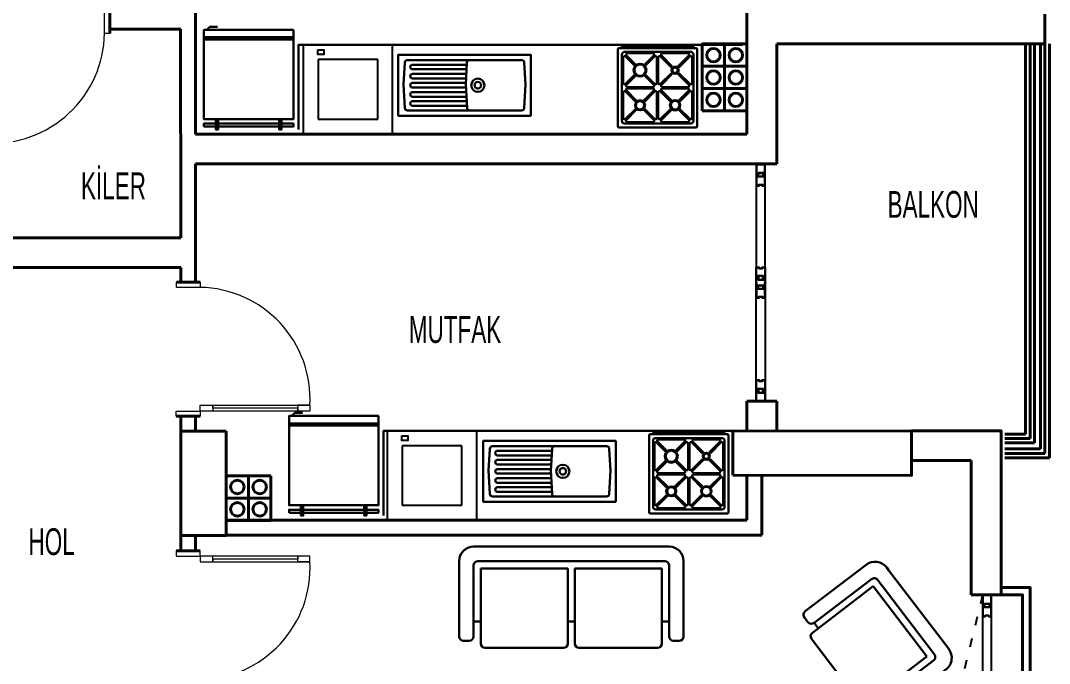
# Model space of a CAD drawing. Header units: millimetres. Extents: x 43 to 2108, y 36 to 2056.
# Drawn here: x 1417 to 2108, y 620 to 1052 of the extents above; entities that cross this region are included whole.
import ezdxf

# ---------------------------------------------------------------- set-up
doc = ezdxf.new("R2010")
doc.units = ezdxf.units.MM
doc.linetypes.add('ACAD_ISO03W100', pattern=[30, 12, -18])
doc.layers.add('14_ISLAK_MEKAN_TEFRİŞ', color=134, linetype='Continuous')
for name, color, linetype, lineweight in [('duvar_40', 45, 'Continuous', 40), ('PENC_25', 74, 'Continuous', 25), ('TEF', 145, 'Continuous', 30), ('yazı', 253, 'Continuous', 20)]:
    doc.layers.add(name, color=color, linetype=linetype, lineweight=lineweight)
doc.styles.add('ARIAL', font='Arial')

# ---------------------------------------------------------------- blocks, each defined once
blk = doc.blocks.new('b6')
at = {"layer": 'duvar_40', "linetype": 'ByBlock'}
for p, q in [((1924.963781, 955.727218), (1904.963781, 955.727218)), ((1904.963781, 796.263095), (1924.963781, 796.263095))]:
    blk.add_line(p, q, dxfattribs=at)
at = {"layer": 'PENC_25'}
for p, q in [((1911.201429, 941.018546), (1911.201429, 876.093422)), ((1917.201433, 876.093422), (1917.201433, 941.018546)), ((1911.201429, 810.632421), (1911.201429, 876.093422)), ((1917.201433, 876.093422), (1917.201433, 810.632421))]:
    blk.add_line(p, q, dxfattribs=at)
at = {"layer": 'PENC_25', "flags": 128}
for points in [[(1917.201433, 955.557545), (1917.201433, 955.557545), (1911.201429, 955.557545), (1911.201429, 955.557545)], [(1911.201429, 955.557545), (1911.201429, 947.532762), (1912.701431, 947.532762), (1912.701431, 949.532763), (1917.201433, 949.532763), (1917.201433, 955.557545), (1914.201431, 955.557545)], [(1917.201433, 941.018546), (1917.201433, 949.232763), (1915.701431, 949.232763), (1915.701431, 947.232762), (1911.201429, 947.232762), (1911.201429, 941.018546), (1913.201431, 941.018546), (1913.201431, 941.718546), (1915.201431, 941.718546), (1915.201431, 941.018546)], [(1917.001433, 941.218546), (1917.001433, 949.032763), (1915.901431, 949.032763), (1915.901431, 947.032762), (1911.401429, 947.032762), (1911.401429, 941.218546), (1913.001431, 941.218546), (1913.001431, 941.918546), (1915.401431, 941.918546), (1915.401431, 941.218546)], [(1917.201433, 886.393426), (1917.201433, 878.393423), (1915.701431, 878.393423), (1915.701431, 880.393424), (1911.201429, 880.393424), (1911.201429, 886.393426), (1913.201431, 886.393426), (1913.201431, 885.693426), (1915.201431, 885.693426), (1915.201431, 886.393426)], [(1917.001433, 886.193426), (1917.001433, 878.593423), (1915.901431, 878.593423), (1915.901431, 880.593424), (1911.401429, 880.593424), (1911.401429, 886.193426), (1913.001431, 886.193426), (1913.001431, 885.493426), (1915.401431, 885.493426), (1915.401431, 886.193426)], [(1917.201433, 865.793418), (1917.201433, 873.793421), (1915.701431, 873.793421), (1915.701431, 871.79342), (1911.201429, 871.79342), (1911.201429, 865.793418), (1913.201431, 865.793418), (1913.201431, 866.493418), (1915.201431, 866.493418), (1915.201431, 865.793418)], [(1917.001433, 865.993418), (1917.001433, 873.593421), (1915.901431, 873.593421), (1915.901431, 871.59342), (1911.401429, 871.59342), (1911.401429, 865.993418), (1913.001431, 865.993418), (1913.001431, 866.693418), (1915.401431, 866.693418), (1915.401431, 865.993418)], [(1917.201433, 810.632421), (1917.201433, 802.418204), (1915.701431, 802.418204), (1915.701431, 804.418205), (1911.201429, 804.418205), (1911.201429, 810.632421), (1913.201431, 810.632421), (1913.201431, 809.932421), (1915.201431, 809.932421), (1915.201431, 810.632421)], [(1917.001433, 810.432421), (1917.001433, 802.618204), (1915.901431, 802.618204), (1915.901431, 804.618205), (1911.401429, 804.618205), (1911.401429, 810.432421), (1913.001431, 810.432421), (1913.001431, 809.732421), (1915.401431, 809.732421), (1915.401431, 810.432421)], [(1911.201429, 796.093422), (1911.201429, 804.118205), (1912.701431, 804.118205), (1912.701431, 802.118204), (1917.201433, 802.118204), (1917.201433, 796.093422), (1914.201431, 796.093422)], [(1911.401429, 796.518202), (1911.401429, 803.918205), (1912.501431, 803.918205), (1912.501431, 801.918204), (1917.001433, 801.918204), (1917.001433, 796.518202), (1915.401431, 796.518202), (1913.001431, 796.518202)], [(1917.201433, 796.093422), (1917.201433, 796.093422), (1911.201429, 796.093422), (1911.201429, 796.093422)]]:
    blk.add_lwpolyline(points, close=True, dxfattribs=at)
for points in [[(1917.001433, 949.732763), (1917.001433, 955.132765), (1915.401431, 955.132765), (1913.001431, 955.132765), (1911.401429, 955.132765), (1911.401429, 947.732762), (1912.501431, 947.732762), (1912.501431, 949.732763)], [(1917.001433, 949.732763), (1912.501431, 949.732763)], [(1911.201429, 876.093422), (1911.201429, 880.093424), (1912.701431, 880.093424), (1912.701431, 878.093423), (1917.201433, 878.093423), (1917.201433, 876.093422)], [(1911.401429, 876.093422), (1911.401429, 879.893424), (1912.501431, 879.893424), (1912.501431, 877.893423), (1917.001433, 877.893423), (1917.001433, 876.093422)], [(1911.201429, 876.093422), (1911.201429, 872.09342), (1912.701431, 872.09342), (1912.701431, 874.093421), (1917.201433, 874.093421), (1917.201433, 876.093422)], [(1911.401429, 876.093422), (1911.401429, 872.29342), (1912.501431, 872.29342), (1912.501431, 874.293421), (1917.001433, 874.293421), (1917.001433, 876.093422)]]:
    blk.add_lwpolyline(points, dxfattribs=at)
blk = doc.blocks.new('b7')
at = {"layer": 'duvar_40', "linetype": 'ByBlock'}
for p, q in [((2055.452816, 666.277561), (2075.452816, 666.277561)), ((2055.452816, 456.277561), (2075.452816, 456.277561))]:
    blk.add_line(p, q, dxfattribs=at)
at = {"layer": 'duvar_40', "linetype": 'ByBlock', "flags": 128}
for points in [[(2074.941593, 671.277561), (2094.941593, 671.277561), (2094.941593, 451.277561), (2074.941593, 451.277561)], [(2074.941593, 666.277561), (2089.941593, 666.277561), (2089.941593, 456.277561), (2074.941593, 456.277561)]]:
    blk.add_lwpolyline(points, dxfattribs=at)
at = {"layer": 'PENC_25', "linetype": 'ACAD_ISO03W100', "ltscale": 0.5}
for p, q in [((2063.082042, 666.107915), (2038.766856, 567.695697)), ((2038.766856, 567.695697), (2063.082042, 558.107916)), ((2038.766856, 544.520133), (2063.082042, 554.107914)), ((2063.082042, 456.107915), (2038.766856, 544.520133))]:
    blk.add_line(p, q, dxfattribs=at)
at = {"layer": 'PENC_25'}
for p, q in [((2069.082034, 666.277573), (2063.082031, 666.277573)), ((2063.082031, 666.277573), (2063.082031, 666.277573)), ((2063.082031, 666.277573), (2069.082034, 666.277573)), ((2063.082031, 666.277573), (2063.082031, 658.25279)), ((2066.082032, 666.277573), (2063.082031, 666.277573)), ((2063.282031, 665.852793), (2063.282031, 658.45279)), ((2064.882032, 665.852793), (2063.282031, 665.852793)), ((2067.282032, 665.852793), (2064.882032, 665.852793)), ((2064.882032, 665.852793), (2064.882032, 665.852793)), ((2069.082034, 666.277573), (2066.082032, 666.277573)), ((2066.082032, 666.277573), (2066.082032, 666.277573)), ((2066.082032, 666.277573), (2066.082032, 666.277573)), ((2066.082032, 666.277573), (2066.082032, 666.277573)), ((2068.882034, 665.852793), (2067.282032, 665.852793)), ((2067.282032, 665.852793), (2067.282032, 665.852793)), ((2068.882034, 660.452791), (2068.882034, 665.852793)), ((2069.082034, 666.277573), (2069.082034, 666.277573)), ((2069.082034, 660.252791), (2069.082034, 666.277573)), ((2063.082031, 658.25279), (2064.582032, 658.25279)), ((2067.582032, 657.95279), (2063.082031, 657.95279)), ((2063.082031, 657.95279), (2063.082031, 651.738573)), ((2063.282031, 658.45279), (2064.382032, 658.45279)), ((2067.782032, 657.75279), (2063.282031, 657.75279)), ((2063.282031, 657.75279), (2063.282031, 651.938573)), ((2064.382032, 658.45279), (2064.382032, 660.452791)), ((2064.382032, 660.452791), (2068.882034, 660.452791)), ((2064.582032, 658.25279), (2064.582032, 660.252791)), ((2064.582032, 660.252791), (2069.082034, 660.252791)), ((2069.082034, 659.952791), (2067.582032, 659.952791)), ((2067.582032, 659.952791), (2067.582032, 657.95279)), ((2068.882034, 659.752791), (2067.782032, 659.752791)), ((2067.782032, 659.752791), (2067.782032, 657.75279)), ((2068.882034, 651.938573), (2068.882034, 659.752791)), ((2069.082034, 651.738573), (2069.082034, 659.952791)), ((2063.082031, 651.738573), (2065.082032, 651.738573)), ((2063.082031, 651.738573), (2063.082031, 556.277573)), ((2063.282031, 651.938573), (2064.882032, 651.938573)), ((2064.882032, 651.938573), (2064.882032, 652.638573)), ((2064.882032, 652.638573), (2067.282032, 652.638573)), ((2065.082032, 651.738573), (2065.082032, 652.438573)), ((2065.082032, 652.438573), (2067.082032, 652.438573)), ((2067.082032, 652.438573), (2067.082032, 651.738573)), ((2067.082032, 651.738573), (2069.082034, 651.738573)), ((2067.282032, 652.638573), (2067.282032, 651.938573)), ((2067.282032, 651.938573), (2068.882034, 651.938573)), ((2069.082034, 556.277573), (2069.082034, 651.738573)), ((2063.082031, 560.577574), (2063.082031, 566.577577)), ((2063.082031, 566.577577), (2065.082032, 566.577577)), ((2063.282031, 560.777574), (2063.282031, 566.377577)), ((2063.282031, 566.377577), (2064.882032, 566.377577)), ((2064.882032, 566.377577), (2064.882032, 565.677577)), ((2065.082032, 566.577577), (2065.082032, 565.877577)), ((2067.082032, 565.877577), (2067.082032, 566.577577)), ((2067.082032, 566.577577), (2069.082034, 566.577577)), ((2067.282032, 565.677577), (2067.282032, 566.377577)), ((2067.282032, 566.377577), (2068.882034, 566.377577)), ((2068.882034, 566.377577), (2068.882034, 558.777573)), ((2069.082034, 566.577577), (2069.082034, 558.577573)), ((2067.582032, 560.577574), (2063.082031, 560.577574)), ((2063.082031, 556.277573), (2063.082031, 560.277574)), ((2063.082031, 560.277574), (2064.582032, 560.277574)), ((2067.782032, 560.777574), (2063.282031, 560.777574)), ((2063.282031, 556.277573), (2063.282031, 560.077574)), ((2063.282031, 560.077574), (2064.382032, 560.077574)), ((2064.382032, 560.077574), (2064.382032, 558.077573)), ((2064.582032, 560.277574), (2064.582032, 558.277573)), ((2064.882032, 565.677577), (2067.282032, 565.677577)), ((2065.082032, 565.877577), (2067.082032, 565.877577)), ((2067.582032, 558.577573), (2067.582032, 560.577574)), ((2067.782032, 558.777573), (2067.782032, 560.777574)), ((2063.082031, 556.277573), (2063.082031, 552.277571)), ((2063.082031, 470.816572), (2063.082031, 556.277573)), ((2063.282031, 556.277573), (2063.282031, 552.477571)), ((2063.282031, 552.477571), (2064.382032, 552.477571)), ((2064.382032, 558.077573), (2068.882034, 558.077573)), ((2064.382032, 552.477571), (2064.382032, 554.477572)), ((2064.382032, 554.477572), (2068.882034, 554.477572)), ((2064.582032, 558.277573), (2069.082034, 558.277573)), ((2064.582032, 552.277571), (2064.582032, 554.277572)), ((2064.582032, 554.277572), (2069.082034, 554.277572)), ((2069.082034, 558.577573), (2067.582032, 558.577573)), ((2069.082034, 553.977572), (2067.582032, 553.977572)), ((2067.582032, 553.977572), (2067.582032, 551.977571)), ((2068.882034, 558.777573), (2067.782032, 558.777573)), ((2068.882034, 553.777572), (2067.782032, 553.777572)), ((2067.782032, 553.777572), (2067.782032, 551.777571)), ((2068.882034, 558.077573), (2068.882034, 556.277573)), ((2068.882034, 554.477572), (2068.882034, 556.277573)), ((2068.882034, 546.177569), (2068.882034, 553.777572)), ((2069.082034, 558.277573), (2069.082034, 556.277573)), ((2069.082034, 554.277572), (2069.082034, 556.277573)), ((2069.082034, 556.277573), (2069.082034, 470.816572)), ((2069.082034, 545.977569), (2069.082034, 553.977572)), ((2063.082031, 552.277571), (2064.582032, 552.277571)), ((2067.582032, 551.977571), (2063.082031, 551.977571)), ((2063.082031, 551.977571), (2063.082031, 545.977569)), ((2063.082031, 545.977569), (2065.082032, 545.977569)), ((2067.782032, 551.777571), (2063.282031, 551.777571)), ((2063.282031, 551.777571), (2063.282031, 546.177569)), ((2063.282031, 546.177569), (2064.882032, 546.177569)), ((2064.882032, 546.177569), (2064.882032, 546.877569)), ((2064.882032, 546.877569), (2067.282032, 546.877569)), ((2065.082032, 545.977569), (2065.082032, 546.677569)), ((2065.082032, 546.677569), (2067.082032, 546.677569)), ((2067.082032, 546.677569), (2067.082032, 545.977569)), ((2067.082032, 545.977569), (2069.082034, 545.977569)), ((2067.282032, 546.877569), (2067.282032, 546.177569)), ((2067.282032, 546.177569), (2068.882034, 546.177569)), ((2063.082031, 464.602356), (2063.082031, 470.816572)), ((2063.082031, 470.816572), (2065.082032, 470.816572)), ((2063.282031, 464.802356), (2063.282031, 470.616572)), ((2063.282031, 470.616572), (2064.882032, 470.616572)), ((2064.882032, 470.616572), (2064.882032, 469.916572)), ((2064.882032, 469.916572), (2067.282032, 469.916572)), ((2065.082032, 470.816572), (2065.082032, 470.116572)), ((2065.082032, 470.116572), (2067.082032, 470.116572)), ((2067.082032, 470.116572), (2067.082032, 470.816572)), ((2067.082032, 470.816572), (2069.082034, 470.816572)), ((2067.282032, 469.916572), (2067.282032, 470.616572)), ((2067.282032, 470.616572), (2068.882034, 470.616572)), ((2068.882034, 470.616572), (2068.882034, 462.802355)), ((2069.082034, 470.816572), (2069.082034, 462.602355)), ((2067.582032, 464.602356), (2063.082031, 464.602356)), ((2063.082031, 456.277573), (2063.082031, 464.302356)), ((2063.082031, 464.302356), (2064.582032, 464.302356)), ((2067.782032, 464.802356), (2063.282031, 464.802356)), ((2063.282031, 456.702353), (2063.282031, 464.102356)), ((2063.282031, 464.102356), (2064.382032, 464.102356)), ((2064.382032, 464.102356), (2064.382032, 462.102355)), ((2064.582032, 464.302356), (2064.582032, 462.302355)), ((2067.582032, 462.602355), (2067.582032, 464.602356)), ((2067.782032, 462.802355), (2067.782032, 464.802356)), ((2068.882034, 462.802355), (2067.782032, 462.802355)), ((2069.082034, 456.277573), (2063.082031, 456.277573)), ((2063.082031, 456.277573), (2063.082031, 456.277573)), ((2063.082031, 456.277573), (2069.082034, 456.277573)), ((2066.082032, 456.277573), (2063.082031, 456.277573)), ((2064.882032, 456.702353), (2063.282031, 456.702353)), ((2064.382032, 462.102355), (2068.882034, 462.102355)), ((2064.582032, 462.302355), (2069.082034, 462.302355)), ((2067.282032, 456.702353), (2064.882032, 456.702353)), ((2064.882032, 456.702353), (2064.882032, 456.702353)), ((2069.082034, 456.277573), (2066.082032, 456.277573)), ((2066.082032, 456.277573), (2066.082032, 456.277573)), ((2066.082032, 456.277573), (2066.082032, 456.277573)), ((2066.082032, 456.277573), (2066.082032, 456.277573)), ((2068.882034, 456.702353), (2067.282032, 456.702353)), ((2067.282032, 456.702353), (2067.282032, 456.702353)), ((2069.082034, 462.602355), (2067.582032, 462.602355)), ((2068.882034, 462.102355), (2068.882034, 456.702353)), ((2069.082034, 462.302355), (2069.082034, 456.277573)), ((2069.082034, 456.277573), (2069.082034, 456.277573))]:
    blk.add_line(p, q, dxfattribs=at)
blk = doc.blocks.new('ç6')
at = {"layer": 'duvar_40', "linetype": 'ByBlock'}
for p, q in [((1521.960648, 695.829091), (1537.960741, 695.829091)), ((1534.960568, 695.829095), (1524.960568, 695.829095)), ((1522.005232, 605.829091), (1538.005325, 605.829091)), ((1525.005152, 605.829095), (1535.005152, 605.829095)), ((1525.005909, 605.817573), (1525.005909, 605.829091)), ((1525.005909, 605.829091), (1525.005909, 605.817573))]:
    blk.add_line(p, q, dxfattribs=at)
at = {"layer": 'PENC_25', "lineweight": 20}
for p, q in [((1537.960741, 695.829091), (1521.960597, 695.829091)), ((1521.960648, 695.829091), (1521.960648, 692.356512)), ((1521.960648, 692.356512), (1537.960741, 692.356512)), ((1537.960741, 692.356512), (1537.960741, 695.829091)), ((1611.684147, 688.356512), (1611.684147, 692.356512)), ((1538.005325, 609.301669), (1522.005232, 609.301669)), ((1522.005232, 609.301669), (1522.005232, 605.829091)), ((1538.005325, 605.829091), (1538.005325, 609.301669)), ((1522.005181, 605.829091), (1538.005325, 605.829091))]:
    blk.add_line(p, q, dxfattribs=at)
at = {"layer": 'PENC_25', "lineweight": 20, "flags": 128}
blk.add_lwpolyline([(1611.684147, 692.356512), (1537.960741, 692.356512), (1537.960741, 688.356512), (1611.684147, 688.356512), (1603.611711, 688.356512), (1603.611711, 692.356512), (1603.611711, 690.356512), (1546.522644, 690.356512), (1546.522644, 688.356512), (1546.522644, 692.356512)], dxfattribs=at)
at = {"layer": 'PENC_25', "lineweight": 20}
blk.add_arc((1536.572851, 684.498346), 75.21032, 271.091335, 2.94047, dxfattribs=at)
blk = doc.blocks.new('ç5')
at = {"layer": 'duvar_40', "linetype": 'ByBlock'}
for p, q in [((1522.009786, 876.276849), (1538.009879, 876.276849)), ((1525.009707, 876.276845), (1535.009707, 876.276845)), ((1525.010463, 876.288367), (1525.010463, 876.27685)), ((1525.010463, 876.27685), (1525.010463, 876.288367)), ((1521.965202, 786.27685), (1537.965295, 786.27685)), ((1534.965123, 786.276845), (1524.965123, 786.276845))]:
    blk.add_line(p, q, dxfattribs=at)
at = {"layer": 'PENC_25', "lineweight": 20}
for p, q in [((1521.943638, 876.276849), (1538.009879, 876.27685)), ((1522.009786, 872.804271), (1522.009786, 876.276849)), ((1538.009879, 872.804271), (1522.009786, 872.804271)), ((1538.009879, 876.27685), (1538.009879, 872.804271)), ((1521.965202, 789.749428), (1537.965295, 789.749428)), ((1521.965202, 786.27685), (1521.965202, 789.749428)), ((1537.965295, 789.749428), (1537.965295, 786.27685)), ((1537.965295, 786.27685), (1521.965151, 786.27685))]:
    blk.add_line(p, q, dxfattribs=at)
at = {"layer": 'PENC_25', "lineweight": 20, "flags": 128}
blk.add_lwpolyline([(1611.688701, 789.749428), (1537.965295, 789.749428), (1537.965295, 793.749428), (1611.688701, 793.749428), (1603.616265, 793.749428), (1603.616265, 789.749428), (1603.616265, 791.749428), (1546.527198, 791.749428), (1546.527198, 793.749428), (1546.527198, 789.749428)], dxfattribs=at)
at = {"layer": 'PENC_25', "lineweight": 20}
blk.add_arc((1536.577405, 797.607594), 75.21032, 357.05953, 88.908665, dxfattribs=at)
blk = doc.blocks.new('vb4')
at = {"layer": 'duvar_40', "linetype": 'ByBlock'}
for p, q in [((1387.30658, 1059.29313), (1387.30658, 1043.293037)), ((1477.306579, 1059.248546), (1477.30658, 1043.248453)), ((1387.306575, 1046.293209), (1387.306575, 1056.293209)), ((1477.306575, 1056.248625), (1477.306575, 1046.248625)), ((1477.318097, 1056.247869), (1477.30658, 1056.247869)), ((1477.30658, 1056.247869), (1477.318097, 1056.247869))]:
    blk.add_line(p, q, dxfattribs=at)
at = {"layer": 'PENC_25', "lineweight": 20}
for p, q in [((1387.30658, 1043.293037), (1387.30658, 1059.293181)), ((1387.30658, 1059.29313), (1390.779158, 1059.29313)), ((1390.779158, 1059.29313), (1390.779158, 1043.293037)), ((1473.834001, 1043.248453), (1473.834001, 1059.248546)), ((1473.834001, 1059.248546), (1477.30658, 1059.248546)), ((1477.30658, 1059.248597), (1477.30658, 1043.248453)), ((1390.779158, 1043.293037), (1387.30658, 1043.293037)), ((1477.30658, 1043.248453), (1473.834001, 1043.248453)), ((1394.779158, 969.569631), (1390.779158, 969.569631))]:
    blk.add_line(p, q, dxfattribs=at)
at = {"layer": 'PENC_25', "lineweight": 20, "flags": 128}
blk.add_lwpolyline([(1390.779158, 969.569631), (1390.779158, 1043.293037), (1394.779158, 1043.293037), (1394.779158, 969.569631), (1394.779158, 977.642067), (1390.779158, 977.642067), (1392.779158, 977.642067), (1392.779158, 1034.731134), (1394.779158, 1034.731134), (1390.779158, 1034.731134)], dxfattribs=at)
at = {"layer": 'PENC_25', "lineweight": 20}
blk.add_arc((1398.637324, 1044.680926), 75.21032, 267.05953, 358.908665, dxfattribs=at)
blk = doc.blocks.new('bb9')
at = {"layer": '14_ISLAK_MEKAN_TEFRİŞ'}
for p, q in [((881.681501, -291.899922), (821.681501, -291.899922)), ((821.681501, -291.899922), (821.681501, -351.899922)), ((881.681501, -351.899922), (881.681501, -291.899922)), ((871.681501, -301.899922), (831.681501, -301.899922)), ((831.681501, -301.899922), (831.681501, -341.899922)), ((871.681501, -341.899922), (871.681501, -301.899922)), ((831.681501, -341.899922), (871.681501, -341.899922)), ((821.681501, -351.899922), (881.681501, -351.899922))]:
    blk.add_line(p, q, dxfattribs=at)
at = {"layer": '14_ISLAK_MEKAN_TEFRİŞ', "flags": 128}
blk.add_lwpolyline([(831.453368, -295.395742), (835.447084, -295.395742), (835.447084, -298.404103), (831.453368, -298.404103)], close=True, dxfattribs=at)
blk = doc.blocks.new('jhngbklnkgb_fbgnlş')
at = {"layer": 'TEF', "linetype": 'Continuous'}
for p, q in [((-4958.113378, -13973.079768), (-4958.613378, -13973.579768)), ((-4958.613378, -13973.579768), (-4958.613378, -13978.391768)), ((-4957.028178, -13973.079768), (-4958.113378, -13973.079768)), ((-4957.028178, -13970.579768), (-4956.528178, -13970.079768)), ((-4957.028178, -13970.579768), (-4957.028178, -14029.579768)), ((-4897.528178, -13970.079768), (-4956.528178, -13970.079768)), ((-4902.028178, -13973.079768), (-4952.028178, -13973.079768)), ((-4930.649478, -13974.079768), (-4949.906878, -13974.079768)), ((-4904.149478, -13974.079768), (-4923.406878, -13974.079768)), ((-4897.028178, -13970.579768), (-4897.528178, -13970.079768)), ((-4897.028178, -13970.579768), (-4897.028178, -14029.579768)), ((-4959.028178, -13978.391768), (-4959.028178, -13983.391768)), ((-4957.028178, -13978.391768), (-4959.028178, -13978.391768)), ((-4958.028178, -13978.391768), (-4958.028178, -13983.391768)), ((-4957.528178, -13978.391768), (-4957.528178, -13983.391768)), ((-4954.028178, -13975.079768), (-4954.028178, -14025.079768)), ((-4953.028178, -13977.201068), (-4953.028178, -13996.458468)), ((-4951.321078, -13976.493968), (-4943.106578, -13984.708468)), ((-4950.613978, -13975.786868), (-4942.399478, -13984.001368)), ((-4929.942378, -13975.786868), (-4938.156878, -13984.001368)), ((-4929.235278, -13976.493968), (-4937.449778, -13984.708468)), ((-4927.528178, -13977.201068), (-4927.528178, -13996.458468)), ((-4926.528178, -13977.201068), (-4926.528178, -13996.458468)), ((-4917.313678, -13984.001368), (-4924.821078, -13976.493968)), ((-4916.606578, -13983.294268), (-4924.113978, -13975.786868)), ((-4903.442378, -13975.786868), (-4910.949778, -13983.294268)), ((-4902.735278, -13976.493968), (-4910.242678, -13984.001368)), ((-4901.028178, -13977.201068), (-4901.028178, -13996.458468)), ((-4900.028178, -13975.079768), (-4900.028178, -14025.079768)), ((-4957.028178, -13983.391768), (-4959.028178, -13983.391768)), ((-4959.028178, -13986.391768), (-4959.028178, -13991.391768)), ((-4957.028178, -13986.391768), (-4959.028178, -13986.391768)), ((-4958.613378, -13983.391768), (-4958.613378, -13986.391768)), ((-4958.028178, -13986.391768), (-4958.028178, -13991.391768)), ((-4957.528178, -13986.391768), (-4957.528178, -13991.391768)), ((-4943.106578, -13988.951068), (-4951.321078, -13997.165568)), ((-4942.399478, -13989.658168), (-4950.613978, -13997.872668)), ((-4942.399478, -13984.001368), (-4943.106578, -13984.708468)), ((-4943.106578, -13988.951068), (-4942.399478, -13989.658168)), ((-4938.156878, -13984.001368), (-4937.449778, -13984.708468)), ((-4937.449778, -13988.951068), (-4938.156878, -13989.658168)), ((-4938.156878, -13989.658168), (-4929.942378, -13997.872668)), ((-4937.449778, -13988.951068), (-4929.235278, -13997.165568)), ((-4917.313678, -13989.658168), (-4924.821078, -13997.165568)), ((-4916.606578, -13983.294268), (-4917.313678, -13984.001368)), ((-4916.606578, -13990.365268), (-4917.313678, -13989.658168)), ((-4910.242678, -13984.001368), (-4910.949778, -13983.294268)), ((-4910.242678, -13989.658168), (-4910.949778, -13990.365268)), ((-4902.735278, -13997.165568), (-4910.242678, -13989.658168)), ((-4957.028178, -13991.391768), (-4959.028178, -13991.391768)), ((-4957.028178, -13994.391768), (-4959.028178, -13994.391768)), ((-4959.028178, -13994.391768), (-4959.028178, -13999.391768)), ((-4958.613378, -13991.391768), (-4958.613378, -13994.391768)), ((-4958.028178, -13994.391768), (-4958.028178, -13999.391768)), ((-4957.528178, -13994.391768), (-4957.528178, -13999.391768)), ((-4916.606578, -13990.365268), (-4924.113978, -13997.872668)), ((-4903.442378, -13997.872668), (-4910.949778, -13990.365268)), ((-4957.028178, -13999.391768), (-4959.028178, -13999.391768)), ((-4959.028178, -14002.391768), (-4959.028178, -14007.391768)), ((-4957.028178, -14002.391768), (-4959.028178, -14002.391768)), ((-4958.613378, -13999.391768), (-4958.613378, -14002.391768)), ((-4958.028178, -14002.391768), (-4958.028178, -14007.391768)), ((-4957.528178, -14002.391768), (-4957.528178, -14007.391768)), ((-4953.028178, -14003.701068), (-4953.028178, -14022.958468)), ((-4951.321078, -14002.993968), (-4944.520778, -14009.794268)), ((-4950.613978, -14002.286868), (-4943.813678, -14009.087168)), ((-4930.649478, -13999.579768), (-4949.906878, -13999.579768)), ((-4930.649478, -14000.579768), (-4949.906878, -14000.579768)), ((-4929.942378, -14002.286868), (-4936.742678, -14009.087168)), ((-4929.235278, -14002.993968), (-4936.035578, -14009.794268)), ((-4927.528178, -14003.701068), (-4927.528178, -14022.958468)), ((-4926.528178, -14003.701068), (-4926.528178, -14022.958468)), ((-4924.821078, -14002.993968), (-4917.313678, -14010.501368)), ((-4924.113978, -14002.286868), (-4916.606578, -14009.794268)), ((-4904.149478, -13999.579768), (-4923.406878, -13999.579768)), ((-4904.149478, -14000.579768), (-4923.406878, -14000.579768)), ((-4910.949778, -14009.794268), (-4903.442378, -14002.286868)), ((-4910.242678, -14010.501368), (-4902.735278, -14002.993968)), ((-4901.028178, -14003.701068), (-4901.028178, -14022.958468)), ((-4957.028178, -14007.391768), (-4959.028178, -14007.391768)), ((-4957.028178, -14010.391768), (-4959.028178, -14010.391768)), ((-4959.028178, -14010.391768), (-4959.028178, -14015.391768)), ((-4958.613378, -14007.391768), (-4958.613378, -14010.391768)), ((-4958.028178, -14010.391768), (-4958.028178, -14015.391768)), ((-4957.528178, -14010.391768), (-4957.528178, -14015.391768)), ((-4943.813678, -14009.087168), (-4944.520778, -14009.794268)), ((-4936.742678, -14009.087168), (-4936.035578, -14009.794268)), ((-4917.313678, -14010.501368), (-4916.606578, -14009.794268)), ((-4910.949778, -14009.794268), (-4910.242678, -14010.501368)), ((-4957.028178, -14015.391768), (-4959.028178, -14015.391768)), ((-4958.613378, -14015.391768), (-4958.613378, -14026.579768)), ((-4957.028178, -14019.891768), (-4958.113378, -14019.891768)), ((-4958.113378, -14019.891768), (-4958.113378, -14021.891768)), ((-4944.520778, -14016.865268), (-4951.321078, -14023.665568)), ((-4943.813678, -14017.572368), (-4950.613978, -14024.372668)), ((-4944.520778, -14016.865268), (-4943.813678, -14017.572368)), ((-4936.035578, -14016.865268), (-4936.742678, -14017.572368)), ((-4936.742678, -14017.572368), (-4929.942378, -14024.372668)), ((-4936.035578, -14016.865268), (-4929.235278, -14023.665568)), ((-4924.821078, -14023.665568), (-4917.313678, -14016.158168)), ((-4924.113978, -14024.372668), (-4916.606578, -14016.865268)), ((-4917.313678, -14016.158168), (-4916.606578, -14016.865268)), ((-4910.949778, -14016.865268), (-4910.242678, -14016.158168)), ((-4910.949778, -14016.865268), (-4903.442378, -14024.372668)), ((-4910.242678, -14016.158168), (-4902.735278, -14023.665568)), ((-4958.613378, -14026.579768), (-4958.113378, -14027.079768)), ((-4957.028178, -14021.891768), (-4958.113378, -14021.891768)), ((-4957.028178, -14027.079768), (-4958.113378, -14027.079768)), ((-4902.028178, -14027.079768), (-4952.028178, -14027.079768)), ((-4930.649478, -14026.079768), (-4949.906878, -14026.079768)), ((-4904.149478, -14026.079768), (-4923.406878, -14026.079768)), ((-4956.528178, -14030.079768), (-4957.028178, -14029.579768)), ((-4897.528178, -14030.079768), (-4956.528178, -14030.079768)), ((-4897.028178, -14029.579768), (-4897.528178, -14030.079768))]:
    blk.add_line(p, q, dxfattribs=at)
for centre, radius in [((-4940.278178, -13986.829768), 2.6357), ((-4940.278178, -13986.829768), 2.0357), ((-4913.778178, -13986.829768), 3.8928), ((-4913.778178, -13986.829768), 3.2928), ((-4940.278178, -14013.329768), 4.8755), ((-4940.278178, -14013.329768), 4.2755), ((-4913.778178, -14013.329768), 3.7635), ((-4913.778178, -14013.329768), 3.1635)]:
    blk.add_circle(centre, radius, dxfattribs=at)
for centre, radius, start, end in [((-4952.028178, -13975.079768), 2, 90, 180), ((-4949.906878, -13975.079768), 1, 90, 225), ((-4930.649478, -13975.079768), 1, 315, 90), ((-4923.406878, -13975.079768), 1, 90, 225), ((-4904.149478, -13975.079768), 1, 315, 90), ((-4902.028178, -13975.079768), 2, 0, 90), ((-4952.028178, -13977.201068), 1, 45, 180), ((-4928.528178, -13977.201068), 1, 0, 135), ((-4925.528178, -13977.201068), 1, 45, 180), ((-4902.028178, -13977.201068), 1, 0, 135), ((-4952.028178, -13996.458468), 1, 180, 315), ((-4928.528178, -13996.458468), 1, 225, 0), ((-4925.528178, -13996.458468), 1, 180, 315), ((-4902.028178, -13996.458468), 1, 225, 0), ((-4952.028178, -14003.701068), 1, 45, 180), ((-4949.906878, -13998.579768), 1, 135, 270), ((-4949.906878, -14001.579768), 1, 90, 225), ((-4930.649478, -13998.579768), 1, 270, 45), ((-4930.649478, -14001.579768), 1, 315, 90), ((-4928.528178, -14003.701068), 1, 0, 135), ((-4925.528178, -14003.701068), 1, 45, 180), ((-4923.406878, -13998.579768), 1, 135, 270), ((-4923.406878, -14001.579768), 1, 90, 225), ((-4904.149478, -13998.579768), 1, 270, 45), ((-4904.149478, -14001.579768), 1, 315, 90), ((-4902.028178, -14003.701068), 1, 0, 135), ((-4952.028178, -14025.079768), 2, 180, 270), ((-4952.028178, -14022.958468), 1, 180, 315), ((-4949.906878, -14025.079768), 1, 135, 270), ((-4930.649478, -14025.079768), 1, 270, 45), ((-4928.528178, -14022.958468), 1, 225, 0), ((-4925.528178, -14022.958468), 1, 180, 315), ((-4923.406878, -14025.079768), 1, 135, 270), ((-4904.149478, -14025.079768), 1, 270, 45), ((-4902.028178, -14022.958468), 1, 225, 0), ((-4902.028178, -14025.079768), 2, 270, 0)]:
    blk.add_arc(centre, radius, start, end, dxfattribs=at)
blk = doc.blocks.new('jkh_kbgjdlşgbsdjngşdnel')
at = {"layer": 'TEF', "flags": 128}
blk.add_lwpolyline([(-4901.0774, -14156.110742), (-4901.0774, -14056.110742), (-4947.0774, -14056.110742), (-4947.0774, -14156.110742)], close=True, dxfattribs=at)
blk.add_lwpolyline([(-4906.969449, -14151.213015), (-4924.5774, -14152.110742), (-4941.18535, -14151.213015, -0.398484), (-4943.0774, -14149.21593), (-4943.0774, -14109.97033), (-4943.0774, -14063.005553, -0.398484), (-4941.18535, -14061.008469), (-4924.5774, -14060.110742), (-4906.969449, -14061.008469, -0.398484), (-4905.0774, -14063.005553), (-4905.0774, -14149.21593, -0.398484)], format="xyb", close=True, dxfattribs=at)
for points in [[(-4936.1524, -14107.711865), (-4936.1524, -14066.835746, 1), (-4939.6024, -14066.835746), (-4939.6024, -14107.891034)], [(-4929.2524, -14107.353528), (-4929.2524, -14066.835746, 1), (-4932.7024, -14066.835746), (-4932.7024, -14107.532697)], [(-4922.3524, -14107.224182), (-4922.3524, -14066.835746, 1), (-4925.8024, -14066.835746), (-4925.8024, -14107.17436)], [(-4918.9024, -14107.400077), (-4918.9024, -14066.835746, -1), (-4915.4524, -14066.835746), (-4915.4524, -14107.575973)], [(-4912.0024, -14107.751868), (-4912.0024, -14066.835746, -1), (-4908.5524, -14066.835746), (-4908.5524, -14107.927763)], [(-4905.0774, -14110.005553, 0.398484), (-4906.969449, -14108.008469), (-4924.5774, -14107.110742), (-4941.181126, -14107.973022, 0.399097), (-4943.0774, -14109.97033)]]:
    blk.add_lwpolyline(points, format="xyb", dxfattribs=at)
at = {"layer": 'TEF'}
for radius in [5, 2.5]:
    blk.add_circle((-4924.0774, -14116.110742), radius, dxfattribs=at)
blk = doc.blocks.new('jhnkldgjkslgbjaskgdm')
at = {"layer": 'TEF', "flags": 128}
for points in [[(-5075.802356, -14184.077824), (-5077.802356, -14182.077824), (-5082.802356, -14182.077824)], [(-5073.802356, -14189.077824), (-5133.802356, -14189.077824)], [(-5073.802356, -14190.577824), (-5133.802356, -14190.577824)], [(-5124.302356, -14244.077824), (-5124.302356, -14251.077824), (-5125.802356, -14251.077824), (-5125.802356, -14244.077824)], [(-5083.302356, -14244.077824), (-5083.302356, -14251.077824), (-5081.802356, -14251.077824), (-5081.802356, -14244.077824)]]:
    blk.add_lwpolyline(points, dxfattribs=at)
for points in [[(-5133.802356, -14184.077824), (-5133.802356, -14244.077824), (-5073.802356, -14244.077824), (-5073.802356, -14184.077824)], [(-5073.802356, -14249.077824), (-5133.802356, -14249.077824), (-5133.802356, -14247.077824), (-5073.802356, -14247.077824)]]:
    blk.add_lwpolyline(points, close=True, dxfattribs=at)
blk = doc.blocks.new('kjnklnlkfşfg')
at = {"layer": 'TEF'}
for p, q in [((55398.198142, 10960.914228), (55338.198142, 10960.914228)), ((55325.97592, 10955.358673), (55321.531476, 10955.358673)), ((55334.864809, 10899.803117), (55334.864809, 10957.580895)), ((55401.531476, 10899.803117), (55401.531476, 10957.580895)), ((55409.941597, 10955.358673), (55414.386041, 10955.358673)), ((55318.198142, 10894.247562), (55318.198142, 10952.02534)), ((55329.309254, 10897.580895), (55329.309254, 10952.02534)), ((55329.309254, 10952.02534), (55334.864809, 10952.02534)), ((55401.531476, 10952.02534), (55406.608263, 10952.02534)), ((55406.608263, 10897.580895), (55406.608263, 10952.02534)), ((55417.719374, 10894.247562), (55417.719374, 10952.02534)), ((55401.531476, 10899.803117), (55334.864809, 10899.803117)), ((55404.309254, 10894.247562), (55332.642587, 10894.247562)), ((55404.309254, 10883.136451), (55329.309254, 10883.136451)), ((55404.309254, 10883.136451), (55406.608434, 10883.136451))]:
    blk.add_line(p, q, dxfattribs=at)
for centre, radius, start, end in [((55338.198142, 10957.580895), 3.333333, 90, 180), ((55398.198142, 10957.580895), 3.333333, 0, 90), ((55321.531476, 10952.02534), 3.333333, 90, 180), ((55325.97592, 10952.02534), 3.333333, 0, 90), ((55409.941597, 10952.02534), 3.333333, 90, 180), ((55414.386041, 10952.02534), 3.333333, 0, 90), ((55329.309254, 10894.247562), 11.111111, 180, 270), ((55332.642587, 10897.580895), 3.333333, 180, 270), ((55403.27493, 10897.580895), 3.333333, 270, 0), ((55406.608263, 10894.247562), 11.111111, 270, 0)]:
    blk.add_arc(centre, radius, start, end, dxfattribs=at)
blk = doc.blocks.new('kjlfdndşlknfndfkldfdf')
at = {"layer": 'TEF'}
for p, q in [((55328.507839, 11493.256828), (55246.495339, 11493.256828)), ((55328.507839, 11493.256828), (55410.520339, 11493.256828)), ((55234.345339, 11481.106828), (55234.345339, 11417.926828)), ((55328.507839, 11481.106828), (55250.140339, 11481.106828)), ((55328.507839, 11481.106828), (55406.875339, 11481.106828)), ((55422.670339, 11481.106828), (55422.670339, 11417.926828)), ((55246.495339, 11477.461828), (55246.495339, 11417.926828)), ((55325.470339, 11475.031828), (55252.570339, 11475.031828)), ((55252.570339, 11475.031828), (55252.570339, 11411.851828)), ((55325.470339, 11475.031828), (55325.470339, 11411.851828)), ((55331.545339, 11475.031828), (55331.545339, 11411.851828)), ((55331.545339, 11475.031828), (55404.445339, 11475.031828)), ((55404.445339, 11475.031828), (55404.445339, 11411.851828)), ((55410.520339, 11477.461828), (55410.520339, 11417.926828)), ((55246.495339, 11430.345269), (55252.570339, 11430.345269)), ((55325.470339, 11430.345269), (55331.545339, 11430.345269)), ((55404.445339, 11430.345269), (55410.520339, 11430.345269)), ((55242.850339, 11414.281828), (55237.990339, 11414.281828)), ((55414.165339, 11414.281828), (55419.025339, 11414.281828)), ((55321.825339, 11408.206828), (55256.215339, 11408.206828)), ((55335.190339, 11408.206828), (55400.800339, 11408.206828))]:
    blk.add_line(p, q, dxfattribs=at)
for centre, radius, start, end in [((55246.495339, 11481.106828), 12.15, 90, 180), ((55410.520339, 11481.106828), 12.15, 0, 90), ((55250.140339, 11477.461828), 3.645, 90, 180), ((55406.875339, 11477.461828), 3.645, 0, 90), ((55237.990339, 11417.926828), 3.645, 180, 270), ((55242.850339, 11417.926828), 3.645, 270, 0), ((55256.215339, 11411.851828), 3.645, 180, 270), ((55321.825339, 11411.851828), 3.645, 270, 0), ((55335.190339, 11411.851828), 3.645, 180, 270), ((55400.800339, 11411.851828), 3.645, 270, 0), ((55414.165339, 11417.926828), 3.645, 180, 270), ((55419.025339, 11417.926828), 3.645, 270, 0)]:
    blk.add_arc(centre, radius, start, end, dxfattribs=at)

msp = doc.modelspace()

# ---------------------------------------------------------------- linework, layer by layer
at = {"layer": 'duvar_40', "linetype": 'ByBlock'}
for p, q in [((1904.963781, 975.727218), (1904.963781, 1082.320269)), ((1534.941593, 975.727218), (1534.941593, 1065.279303)), ((2104.941593, 1036.248597), (2104.941593, 1056.248597)), ((1524.941593, 1046.248597), (1477.30658, 1046.248597)), ((1524.941593, 1046.248597), (1477.30658, 1046.248597)), ((1524.941593, 1046.248597), (1477.30658, 1046.248597)), ((1524.941593, 1046.248597), (1477.30658, 1046.248597)), ((1524.929707, 906.098378), (1524.903528, 1046.248597)), ((2100.052213, 1036.248597), (1924.963781, 1036.248597)), ((1924.963781, 955.727218), (1924.963781, 1036.248597)), ((2100.052213, 1036.248597), (1924.963781, 1036.248597)), ((2100.052213, 1036.248597), (1924.963781, 1036.248597)), ((2100.052213, 1036.248597), (1924.963781, 1036.248597)), ((2104.941593, 1036.248597), (1924.963781, 1036.248597)), ((2104.941593, 1036.248597), (1924.963781, 1036.248597)), ((2104.941593, 1036.248597), (1924.963781, 1036.248597)), ((1924.963781, 1036.248597), (2104.941593, 1036.248597)), ((2091.941593, 774.277561), (2091.941593, 1036.306526)), ((2094.941593, 771.277561), (2094.941593, 1036.306526)), ((2097.941593, 768.277561), (2097.941593, 1036.306526)), ((2101.941593, 764.277561), (2101.941593, 1036.306526)), ((2104.941593, 761.277561), (2104.941593, 1036.306526)), ((2107.941593, 758.277561), (2107.941593, 1036.306526)), ((1904.963781, 975.727218), (1534.941593, 975.727218)), ((1904.963781, 975.727218), (1534.941593, 975.727218)), ((1904.963781, 975.727218), (1534.941593, 975.727218)), ((1904.963781, 975.727218), (1534.941593, 975.727218)), ((1904.963781, 975.727218), (1534.941593, 975.727218)), ((1534.941593, 876.27685), (1534.941593, 955.727218)), ((1904.963781, 955.727218), (1534.941593, 955.727218)), ((1904.963781, 955.727218), (1534.941593, 955.727218)), ((1904.963781, 955.727218), (1534.941593, 955.727218)), ((1904.963781, 955.727218), (1534.941593, 955.727218)), ((1904.963781, 955.727218), (1534.941593, 955.727218)), ((1374.941593, 906.098378), (1524.929707, 906.098378)), ((1374.941593, 886.153927), (1524.934389, 886.164115)), ((1524.939086, 876.27685), (1524.934389, 886.164115)), ((1904.963781, 776.277486), (1904.963781, 796.263095)), ((1924.963781, 776.277594), (1924.963781, 796.263095)), ((1524.939086, 786.278273), (1524.934389, 776.391008)), ((1534.941593, 786.278273), (1534.941593, 776.277561)), ((1524.965202, 706.086954), (1524.965202, 776.277561)), ((1524.965202, 776.277561), (1555.452516, 776.277561)), ((1555.452516, 776.277561), (1555.452516, 706.086954)), ((1895.452448, 746.672084), (1895.452448, 776.477597)), ((1895.452448, 776.477597), (2015.452816, 776.277561)), ((2015.452816, 776.277561), (2015.452816, 746.472048)), ((2077.941593, 774.277561), (2091.941593, 774.277561)), ((2077.941593, 771.277561), (2094.941593, 771.277561)), ((2077.941593, 768.277561), (2097.941593, 768.277561)), ((2077.941593, 764.277561), (2101.941593, 764.277561)), ((2077.941593, 761.277561), (2104.941593, 761.277561)), ((2055.452816, 666.277561), (2055.452816, 756.472048)), ((2077.941593, 758.277561), (2107.941593, 758.277561)), ((1570.452516, 746.277561), (1555.452516, 746.277561)), ((1555.452516, 746.277561), (1555.452516, 731.277561)), ((1585.452506, 746.27762), (1570.452506, 746.27762)), ((1570.452506, 746.27762), (1570.452506, 731.27762)), ((1570.452516, 731.277561), (1570.452516, 746.277561)), ((1585.452506, 731.27762), (1585.452506, 746.27762)), ((2015.452816, 746.472048), (1895.452448, 746.672084)), ((1904.963781, 746.477472), (1904.963781, 716.477472)), ((1914.963781, 746.477472), (1914.963781, 706.477472)), ((2075.452816, 666.277561), (2075.452816, 746.472048)), ((1555.452516, 731.277561), (1570.452516, 731.277561)), ((1570.452516, 731.277561), (1555.452516, 731.277561)), ((1555.452516, 731.277561), (1555.452516, 716.277561)), ((1570.452506, 731.27762), (1585.452506, 731.27762)), ((1585.452506, 731.27762), (1570.452506, 731.27762)), ((1570.452506, 731.27762), (1570.452506, 716.27762)), ((1570.452516, 716.277561), (1570.452516, 731.277561)), ((1585.452506, 716.27762), (1585.452506, 731.27762)), ((1904.963781, 716.477472), (1555.452516, 716.477472)), ((1555.452516, 716.277561), (1570.452516, 716.277561)), ((1570.452516, 716.277561), (1555.452516, 716.277561)), ((1570.452506, 716.27762), (1585.452506, 716.27762)), ((1585.452506, 716.27762), (1570.452506, 716.27762)), ((1524.941593, 706.086954), (1524.941593, 695.829091)), ((1555.452516, 706.086954), (1524.965202, 706.086954)), ((1524.965202, 706.086954), (1524.965202, 706.086954)), ((1534.941593, 695.829091), (1534.941593, 706.086954)), ((1914.963781, 706.477472), (1555.452516, 706.477472))]:
    msp.add_line(p, q, dxfattribs=at)
at = {"layer": 'duvar_40', "linetype": 'ByBlock', "flags": 128}
for points in [[(1874.963723, 1021.248597), (1874.963723, 1036.248597), (1889.963723, 1036.248597), (1889.963723, 1021.248597), (1874.963723, 1021.248597)], [(1889.963752, 1021.248597), (1889.963752, 1036.248597), (1904.963752, 1036.248597), (1904.963752, 1021.248597), (1889.963752, 1021.248597)], [(1874.963723, 1006.248597), (1874.963723, 1021.248597), (1889.963723, 1021.248597), (1889.963723, 1006.248597), (1874.963723, 1006.248597)], [(1889.963752, 1006.248597), (1889.963752, 1021.248597), (1904.963752, 1021.248597), (1904.963752, 1006.248597), (1889.963752, 1006.248597)], [(1874.963723, 991.248597), (1874.963723, 1006.248597), (1889.963723, 1006.248597), (1889.963723, 991.248597), (1874.963723, 991.248597)], [(1889.963752, 991.248597), (1889.963752, 1006.248597), (1904.963752, 1006.248597), (1904.963752, 991.248597), (1889.963752, 991.248597)], [(2075.452816, 746.472048), (2075.452816, 776.472048), (2015.452816, 776.472048)], [(2027.312737, 756.472048), (2015.452816, 756.472048), (2015.452816, 746.472048), (1895.452448, 746.672084)], [(2055.452816, 756.472048), (2015.452816, 756.472048)]]:
    msp.add_lwpolyline(points, dxfattribs=at)
at = {"layer": 'duvar_40', "linetype": 'ByBlock'}
for centre in [(1882.463723, 1028.748597), (1897.463752, 1028.748597), (1882.463723, 1013.748597), (1897.463752, 1013.748597), (1882.463723, 998.748597), (1897.463752, 998.748597), (1562.952516, 738.777561), (1577.952506, 738.77762), (1562.952516, 723.777561), (1577.952506, 723.77762)]:
    msp.add_circle(centre, 4.53413, dxfattribs=at)
at = {"layer": 'PENC_25', "lineweight": 20}
msp.add_line((1611.688701, 793.749428), (1611.688701, 789.749428), dxfattribs=at)
at = {"layer": 'TEF', "flags": 128}
for points in [[(1901.963781, 1035.727218), (1604.060218, 1035.727218), (1604.060218, 978.727218)], [(1901.963781, 776.477361), (1661.121477, 776.477361), (1661.121477, 719.477361)]]:
    msp.add_lwpolyline(points, dxfattribs=at)

# ---------------------------------------------------------------- block references
for name, p in [('vb4', (0, 0)), ('bb9', (785.486273, 1327.627141)), ('b6', (0, 0)), ('ç5', (0, 0)), ('bb9', (841.878824, 1068.377394)), ('ç6', (0, 0)), ('b7', (0, 0))]:
    msp.add_blockref(name, p)
at = {"layer": 'TEF', "xscale": -1}
for p in [(-3533.242984, 15229.805042), (-3476.181725, 14970.555185)]:
    msp.add_blockref('jhnkldgjkslgbjaskgdm', p, dxfattribs=at)
at = {"layer": 'TEF', "yscale": 0.888889, "zscale": 0.888889}
for name, p, xscale, rotation in [('jkh_kbgjdlşgbsdjngşdnel', (-10823.355373, -3368.456913, 76.92855), -0.888889, 90), ('jhngbklnkgb_fbgnlş', (14289.484852, -3372.730476, 76.92855), 0.888889, 270), ('jhngbklnkgb_fbgnlş', (14310.438335, -3631.980333, 76.92855), 0.888889, 270), ('jkh_kbgjdlşgbsdjngşdnel', (-10766.294114, -3627.70677, 76.92855), -0.888889, 90)]:
    msp.add_blockref(name, p, dxfattribs=dict(at, xscale=xscale, rotation=rotation))
at = {"layer": 'TEF', "linetype": 'ByBlock', "xscale": 0.8, "yscale": 0.8, "zscale": 0.8}
msp.add_blockref('kjlfdndşlknfndfkldfdf', (-42475.699232, -8495.939973, 76.92855), dxfattribs=at)
at = {"layer": 'TEF', "linetype": 'ByBlock', "xscale": 0.888889, "yscale": 0.888889, "zscale": 0.888889, "rotation": 127.323911}
msp.add_blockref('kjnklnlkfşfg', (39553.072673, -32614.794369, 76.92855), dxfattribs=at)

# ---------------------------------------------------------------- texts
at = {"layer": 'yazı', "style": 'ARIAL', "width": 0.6}
for s, p in [('KİLER', (1457.995506, 931.983056, -6562.999728)), ('BALKON', (1999.333311, 919.512984, -6562.999728)), ('MUTFAK', (1678.027359, 835.483364)), ('HOL', (1422.79476, 693.019701, -6562.999728))]:
    msp.add_text(s, height=18, dxfattribs=at).set_placement(p)

doc.saveas('drawing.dxf')
